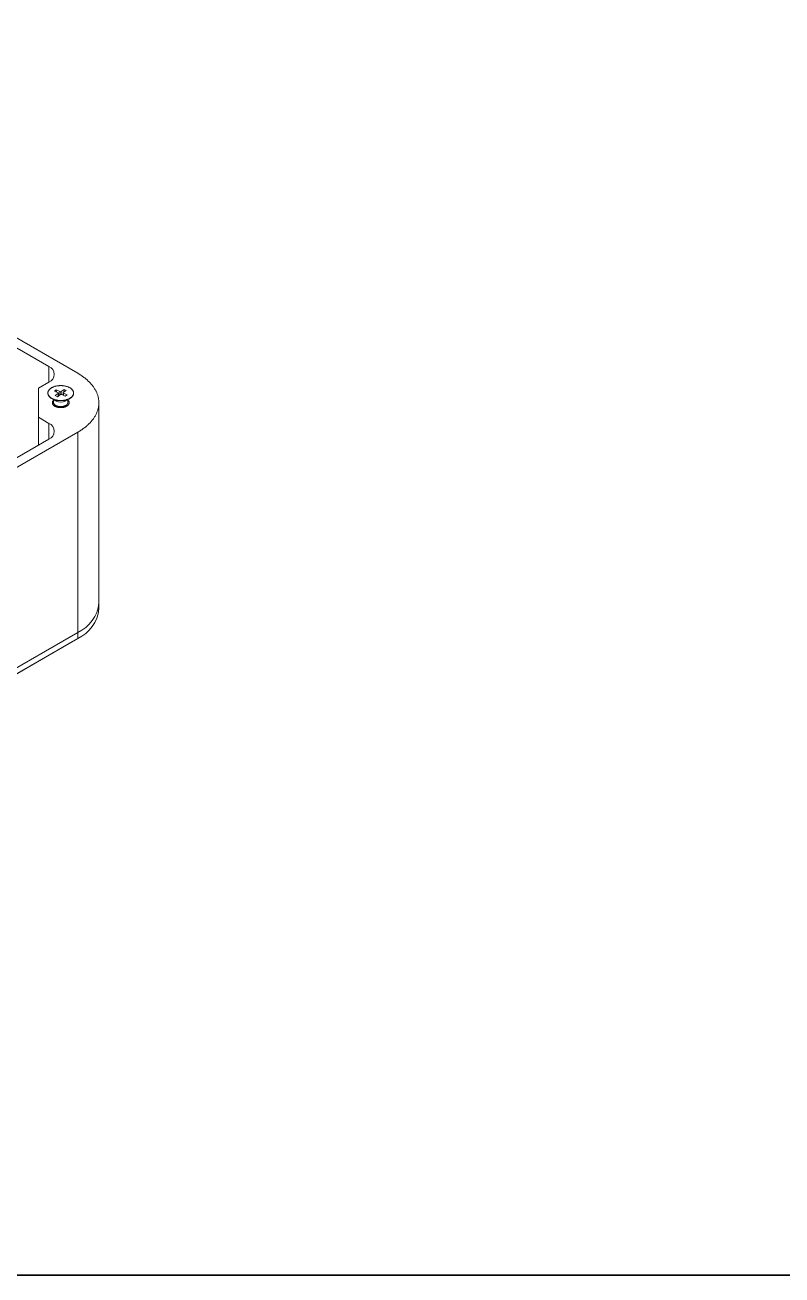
# Model space of a CAD drawing. Header units: millimetres. Extents: x 15 to 405, y 6 to 293.
# Drawn here: x 139.8 to 202.8, y 10.8 to 114.8 of the extents above; entities that cross this region are included whole.
import ezdxf

# ---------------------------------------------------------------- set-up
doc = ezdxf.new("R2010")
doc.units = ezdxf.units.MM
doc.layers.add('RAHM', color=5, linetype='Continuous')

msp = doc.modelspace()

# ---------------------------------------------------------------- linework, layer by layer
at = {"color": 7, "linetype": 'Continuous', "lineweight": 18}
for p, q in [((144.2113, 85.8342), (94.035, 114.8003)), ((141.8071, 86.4056), (95.0249, 113.4124)), ((141.8071, 85.0994), (141.8071, 86.4056)), ((141.8071, 85.0994), (140.9343, 84.5955)), ((140.9343, 84.5955), (140.9343, 82.1743)), ((142.275, 84.3535), (142.4222, 84.457)), ((142.5719, 84.2129), (142.275, 84.3535)), ((142.4222, 84.457), (142.7191, 84.3164)), ((142.4511, 84.2701), (142.4222, 84.457)), ((142.7191, 84.0324), (142.7191, 84.3164)), ((142.8317, 84.3228), (143.0752, 84.4942)), ((142.8317, 84.3228), (142.8317, 84.0796)), ((142.9929, 84.2086), (142.9929, 84.0135)), ((143.2546, 84.4093), (143.011, 84.2379)), ((143.0463, 84.2627), (143.0752, 84.4942)), ((143.0752, 84.4942), (143.2546, 84.4093)), ((141.725, 84.1929), (141.725, 84.1786)), ((142.0389, 83.7411), (142.4226, 83.5195)), ((142.197, 83.409), (142.197, 83.3033)), ((142.2394, 83.6253), (142.2017, 83.4522)), ((142.3395, 83.9765), (142.583, 84.1479)), ((142.5189, 83.8915), (142.3395, 83.9765)), ((142.7624, 84.0629), (142.5189, 83.8915)), ((142.583, 83.9367), (142.583, 84.1479)), ((142.6012, 83.9495), (142.6012, 84.1772)), ((143.1719, 83.9287), (142.875, 84.0693)), ((143.0221, 84.1729), (143.319, 84.0323)), ((143.0221, 84.1729), (143.0221, 83.9996)), ((143.1715, 83.5195), (143.5552, 83.7411)), ((143.319, 84.0323), (143.1719, 83.9287)), ((143.3924, 83.4522), (143.3547, 83.6253)), ((143.397, 83.3033), (143.397, 83.409)), ((143.869, 84.1786), (143.869, 84.1929)), ((145.9686, 66.7275), (145.9686, 83.3849)), ((140.9343, 82.1743), (141.8071, 81.6705)), ((140.9343, 79.8604), (140.9343, 82.1743)), ((141.8071, 80.3642), (141.8071, 81.6705)), ((102.4071, 56.8027), (144.2113, 80.9357)), ((141.8071, 80.3642), (103.397, 58.1906)), ((144.2113, 64.2783), (144.2113, 80.9357)), ((145.9686, 66.2376), (145.9686, 66.7275)), ((143.787, 63.5433), (101.9828, 39.4103)), ((102.4071, 40.1452), (144.2113, 64.2783)), ((102.4071, 39.6553), (144.2113, 63.7883)), ((143.787, 63.5433), (144.2113, 63.7883)), ((143.7876, 63.5437), (143.787, 63.5433)), ((143.7876, 63.5437), (144.2119, 63.7887)), ((144.2113, 64.2783), (144.2113, 63.7883))]:
    msp.add_line(p, q, dxfattribs=at)
at = {"color": 7, "linetype": 'Continuous', "lineweight": 18, "flags": 128}
for points in [[(144.2113, 80.9357), (144.2801, 80.9761), (144.3478, 81.0172), (144.4143, 81.0588), (144.4796, 81.1011), (144.5438, 81.144), (144.6067, 81.1876), (144.6683, 81.2317), (144.7287, 81.2763), (144.7879, 81.3216), (144.8457, 81.3674), (144.9022, 81.4137), (144.9574, 81.4606), (145.0113, 81.508), (145.0638, 81.5558), (145.115, 81.6042), (145.1648, 81.6531), (145.2132, 81.7024), (145.2601, 81.7521), (145.3057, 81.8023), (145.3498, 81.853), (145.3925, 81.904), (145.4338, 81.9554), (145.4736, 82.0072), (145.5119, 82.0594), (145.5487, 82.112), (145.584, 82.1648), (145.6179, 82.218), (145.6502, 82.2715), (145.681, 82.3254), (145.7103, 82.3795), (145.738, 82.4338), (145.7642, 82.4884), (145.7888, 82.5433), (145.8119, 82.5984), (145.8334, 82.6537), (145.8533, 82.7092), (145.8717, 82.7649), (145.8885, 82.8207), (145.9037, 82.8767), (145.9173, 82.9328), (145.9293, 82.9891), (145.9397, 83.0454), (145.9485, 83.1019), (145.9558, 83.1584), (145.9614, 83.215), (145.9654, 83.2716), (145.9678, 83.3283), (145.9686, 83.3849), (145.9678, 83.4416), (145.9654, 83.4983), (145.9614, 83.5549), (145.9558, 83.6115), (145.9485, 83.668), (145.9397, 83.7244), (145.9293, 83.7808), (145.9173, 83.837), (145.9037, 83.8932), (145.8885, 83.9492), (145.8717, 84.005), (145.8533, 84.0607), (145.8334, 84.1162), (145.8119, 84.1715), (145.7888, 84.2265), (145.7642, 84.2814), (145.738, 84.336), (145.7103, 84.3904), (145.681, 84.4445), (145.6502, 84.4983), (145.6179, 84.5518), (145.584, 84.605), (145.5487, 84.6579), (145.5119, 84.7104), (145.4736, 84.7626), (145.4338, 84.8144), (145.3925, 84.8659), (145.3498, 84.9169), (145.3057, 84.9675), (145.2601, 85.0177), (145.2132, 85.0675), (145.1648, 85.1168), (145.115, 85.1656), (145.0638, 85.214), (145.0113, 85.2619), (144.9574, 85.3093), (144.9022, 85.3561), (144.8457, 85.4025), (144.7879, 85.4483), (144.7287, 85.4935), (144.6683, 85.5382), (144.6067, 85.5823), (144.5438, 85.6258), (144.4796, 85.6687), (144.4143, 85.711), (144.3478, 85.7527), (144.2801, 85.7938), (144.2113, 85.8342)], [(143.477, 84.6713), (143.4443, 84.6862), (143.4107, 84.7003), (143.3761, 84.7137), (143.3407, 84.7262), (143.3045, 84.738), (143.2675, 84.7489), (143.2298, 84.7591), (143.1914, 84.7683), (143.1525, 84.7767), (143.113, 84.7842), (143.073, 84.7909), (143.0327, 84.7966), (142.9919, 84.8014), (142.9509, 84.8053), (142.9097, 84.8083), (142.8682, 84.8104), (142.8267, 84.8115), (142.7851, 84.8117), (142.7436, 84.811), (142.7021, 84.8093), (142.6608, 84.8067), (142.6197, 84.8032), (142.5788, 84.7988), (142.5383, 84.7934), (142.4981, 84.7872), (142.4584, 84.78), (142.4192, 84.772), (142.3806, 84.7631), (142.3426, 84.7534), (142.3053, 84.7428), (142.2688, 84.7314), (142.233, 84.7191), (142.1981, 84.7061), (142.164, 84.6923), (142.131, 84.6778), (142.0989, 84.6625), (142.0679, 84.6465), (142.038, 84.6299), (142.0092, 84.6125), (141.9816, 84.5946), (141.9552, 84.576), (141.9301, 84.5569), (141.9063, 84.5372), (141.8839, 84.517), (141.8628, 84.4963), (141.8431, 84.4752), (141.8248, 84.4536), (141.8081, 84.4317), (141.7928, 84.4093), (141.779, 84.3867), (141.7667, 84.3638), (141.756, 84.3406), (141.7469, 84.3172), (141.7393, 84.2936), (141.7334, 84.2698), (141.729, 84.2459), (141.7262, 84.222), (141.7251, 84.198), (141.7255, 84.174), (141.7276, 84.15), (141.7313, 84.1261), (141.7366, 84.1023), (141.7435, 84.0787), (141.7519, 84.0552), (141.762, 84.0319), (141.7735, 84.0088), (141.7867, 83.986), (141.8013, 83.9636), (141.8175, 83.9415), (141.8351, 83.9197), (141.8542, 83.8984), (141.8747, 83.8775), (141.8965, 83.8571), (141.9198, 83.8372), (141.9443, 83.8178), (141.9701, 83.799), (141.9972, 83.7808), (142.0255, 83.7632), (142.0549, 83.7463), (142.0855, 83.73), (142.1171, 83.7144), (142.1498, 83.6996), (142.1834, 83.6854), (142.2179, 83.6721), (142.2534, 83.6595), (142.2896, 83.6477), (142.3266, 83.6368), (142.3643, 83.6267), (142.4026, 83.6174), (142.4416, 83.609), (142.4811, 83.6015), (142.521, 83.5949), (142.5614, 83.5892), (142.6021, 83.5843), (142.6432, 83.5804), (142.6844, 83.5774), (142.7258, 83.5754), (142.7674, 83.5743), (142.8089, 83.5741), (142.8505, 83.5748), (142.892, 83.5764), (142.9333, 83.579), (142.9744, 83.5825), (143.0153, 83.587), (143.0558, 83.5923), (143.096, 83.5986), (143.1357, 83.6057), (143.1748, 83.6137), (143.2135, 83.6226), (143.2514, 83.6324), (143.2887, 83.643), (143.3253, 83.6544), (143.3611, 83.6666), (143.396, 83.6796), (143.43, 83.6934), (143.4631, 83.708), (143.4952, 83.7232), (143.5262, 83.7392), (143.5561, 83.7559), (143.5849, 83.7732), (143.6125, 83.7912), (143.6389, 83.8097), (143.664, 83.8288), (143.6878, 83.8485), (143.7102, 83.8687), (143.7313, 83.8894), (143.751, 83.9106), (143.7692, 83.9321), (143.786, 83.9541), (143.8013, 83.9764), (143.8151, 83.999), (143.8273, 84.022), (143.8381, 84.0452), (143.8472, 84.0686), (143.8548, 84.0922), (143.8607, 84.1159), (143.8651, 84.1398), (143.8678, 84.1637), (143.869, 84.1877), (143.8685, 84.2117), (143.8665, 84.2357), (143.8628, 84.2596), (143.8575, 84.2834), (143.8506, 84.3071), (143.8422, 84.3306), (143.8321, 84.3539), (143.8205, 84.3769), (143.8074, 84.3997), (143.7927, 84.4222), (143.7766, 84.4443), (143.759, 84.466), (143.7399, 84.4873), (143.7194, 84.5082), (143.6975, 84.5286), (143.6743, 84.5485), (143.6498, 84.5679), (143.6239, 84.5867), (143.5968, 84.6049), (143.5686, 84.6225), (143.5391, 84.6395), (143.5086, 84.6557), (143.477, 84.6713)], [(142.583, 84.1479), (142.5896, 84.1532), (142.5948, 84.1591), (142.5985, 84.1653), (142.6007, 84.1718), (142.6012, 84.1784), (142.6, 84.185), (142.5973, 84.1914), (142.593, 84.1975), (142.5873, 84.2032), (142.5802, 84.2083), (142.5719, 84.2129)], [(143.011, 84.2379), (143.0044, 84.2325), (142.9992, 84.2266), (142.9955, 84.2204), (142.9934, 84.2139), (142.9929, 84.2073), (142.994, 84.2008), (142.9968, 84.1944), (143.001, 84.1883), (143.0068, 84.1826), (143.0139, 84.1774), (143.0221, 84.1729)], [(142.3021, 83.0992), (142.2789, 83.1132), (142.2569, 83.1279), (142.2362, 83.1431), (142.2168, 83.1589), (142.1987, 83.1752), (142.1819, 83.192), (142.1666, 83.2093), (142.1528, 83.2269), (142.1404, 83.2449), (142.1295, 83.2633), (142.1202, 83.2819), (142.1124, 83.3008), (142.1062, 83.3198), (142.1016, 83.339), (142.0986, 83.3583), (142.0972, 83.3777), (142.0974, 83.397), (142.0992, 83.4164), (142.1026, 83.4357), (142.1076, 83.4548), (142.1142, 83.4738), (142.1224, 83.4926), (142.1321, 83.5112), (142.1433, 83.5294), (142.1561, 83.5474), (142.1703, 83.5649), (142.186, 83.5821), (142.2031, 83.5987), (142.2215, 83.6149), (142.2365, 83.627)], [(143.869, 84.1786), (143.869, 84.1735), (143.8678, 84.1495), (143.8651, 84.1255), (143.8607, 84.1017), (143.8548, 84.0779), (143.8472, 84.0543), (143.8381, 84.0309), (143.8273, 84.0077), (143.8151, 83.9848), (143.8013, 83.9621), (143.786, 83.9398), (143.7692, 83.9179), (143.751, 83.8963), (143.7313, 83.8751), (143.7102, 83.8545), (143.6878, 83.8343), (143.664, 83.8146), (143.6389, 83.7955), (143.6125, 83.7769), (143.5849, 83.7589), (143.5561, 83.7416), (143.5262, 83.725), (143.4952, 83.709), (143.4631, 83.6937), (143.43, 83.6792), (143.396, 83.6654), (143.3611, 83.6523), (143.3253, 83.6401), (143.2887, 83.6287), (143.2514, 83.6181), (143.2135, 83.6084), (143.1748, 83.5995), (143.1357, 83.5914), (143.096, 83.5843), (143.0558, 83.5781), (143.0153, 83.5727), (142.9744, 83.5683), (142.9333, 83.5648), (142.892, 83.5622), (142.8505, 83.5605), (142.8089, 83.5598), (142.7674, 83.56), (142.7258, 83.5611), (142.6844, 83.5632), (142.6432, 83.5662), (142.6021, 83.5701), (142.5614, 83.5749), (142.521, 83.5806), (142.4811, 83.5872), (142.4416, 83.5948), (142.4026, 83.6032), (142.3643, 83.6124), (142.3266, 83.6225), (142.2896, 83.6335), (142.2534, 83.6452), (142.2179, 83.6578), (142.1834, 83.6712), (142.1498, 83.6853), (142.1171, 83.7002)], [(143.2609, 83.1893), (143.2404, 83.1756), (143.2186, 83.1625), (143.1957, 83.1501), (143.1717, 83.1384), (143.1466, 83.1275), (143.1206, 83.1173), (143.0937, 83.1079), (143.066, 83.0994), (143.0376, 83.0917), (143.0085, 83.0848), (142.9788, 83.0789), (142.9486, 83.0739), (142.9181, 83.0697), (142.8871, 83.0665), (142.856, 83.0643), (142.8246, 83.063), (142.7932, 83.0626), (142.7618, 83.0632), (142.7305, 83.0648), (142.6994, 83.0672), (142.6686, 83.0707), (142.6381, 83.075), (142.608, 83.0803), (142.5785, 83.0864), (142.5495, 83.0935), (142.5212, 83.1014), (142.4937, 83.1101), (142.4671, 83.1197), (142.4413, 83.1301), (142.4165, 83.1412), (142.3927, 83.1531), (142.3701, 83.1656), (142.3486, 83.1789), (142.3284, 83.1927), (142.3094, 83.2072), (142.2918, 83.2222), (142.2755, 83.2377), (142.2607, 83.2537), (142.2474, 83.2701), (142.2355, 83.2869), (142.2252, 83.3041), (142.2165, 83.3215), (142.2094, 83.3391), (142.2038, 83.357), (142.1999, 83.375), (142.1977, 83.3931), (142.197, 83.4112), (142.1981, 83.4293), (142.2007, 83.4474), (142.2017, 83.4522)], [(143.3576, 83.627), (143.3678, 83.6189), (143.3865, 83.6028), (143.404, 83.5863), (143.42, 83.5692), (143.4346, 83.5518), (143.4477, 83.534), (143.4593, 83.5158), (143.4694, 83.4973), (143.478, 83.4786), (143.485, 83.4596), (143.4904, 83.4405), (143.4942, 83.4212), (143.4964, 83.4019), (143.497, 83.3825), (143.496, 83.3631), (143.4934, 83.3438), (143.4892, 83.3246), (143.4834, 83.3055), (143.476, 83.2866), (143.467, 83.2679), (143.4566, 83.2495), (143.4446, 83.2314), (143.4311, 83.2137), (143.4161, 83.1963), (143.3997, 83.1794), (143.382, 83.1629), (143.3629, 83.147), (143.3424, 83.1316), (143.3208, 83.1168), (143.2979, 83.1026), (143.2739, 83.0891), (143.2488, 83.0762), (143.2226, 83.0641), (143.1955, 83.0527), (143.1674, 83.042), (143.1385, 83.0322), (143.1088, 83.0231), (143.0784, 83.0149), (143.0474, 83.0076), (143.0157, 83.0011), (142.9836, 82.9954), (142.951, 82.9907), (142.9181, 82.9869), (142.8849, 82.984), (142.8515, 82.9821), (142.818, 82.981), (142.7844, 82.9809), (142.7509, 82.9817), (142.7175, 82.9834), (142.6842, 82.9861), (142.6512, 82.9897), (142.6186, 82.9942), (142.5863, 82.9996), (142.5546, 83.0058), (142.5234, 83.013), (142.4928, 83.021), (142.4629, 83.0298), (142.4338, 83.0395), (142.4055, 83.0499), (142.3782, 83.0612), (142.3517, 83.0731), (142.3264, 83.0858), (142.3021, 83.0992)]]:
    msp.add_lwpolyline(points, dxfattribs=at)
at = {"color": 7, "linetype": 'Continuous', "lineweight": 18}
for centre, radius, start, end in [((141.5581, 85.7525), 0.699, 290.869557, 69.130443), ((142.7693, 84.4263), 0.1208, 245.437318, 301.083594), ((142.2981, 84.2483), 0.5773, 186.937732, 251.730585), ((142.797, 84.238), 0.8102, 242.474092, 297.525908), ((142.8248, 83.9595), 0.1208, 65.437318, 121.083594), ((143.1351, 83.4165), 0.2597, 298.972818, 7.893908), ((141.5581, 81.0173), 0.699, 290.869557, 69.130443), ((142.9659, 67.0269), 3.0176, 294.374658, 354.305201), ((142.9659, 66.537), 3.0176, 294.374658, 354.305201)]:
    msp.add_arc(centre, radius, start, end, dxfattribs=at)
at = {"layer": 'RAHM', "color": 7, "linetype": 'Continuous', "lineweight": 35}
msp.add_line((15, 10.8498), (405, 10.8498), dxfattribs=at)

doc.saveas('drawing.dxf')
